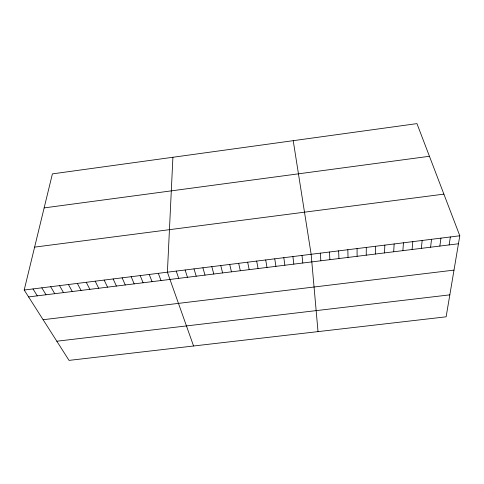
<?xml version="1.0" encoding="UTF-8"?>
<svg xmlns="http://www.w3.org/2000/svg" width="484" height="484" viewBox="0 0 484 484"><rect width="100%" height="100%" fill="white"/><g stroke="black" fill="none" stroke-linecap="round" stroke-linejoin="round"><path stroke-width="0.73" d="M366.231 255.171L366.297 247.421M375.366 254.039L375.56 246.271M384.52 252.908L384.841 245.116M172.909 157.264L167.403 272.189L193.57 345.999M393.698 251.777L394.139 243.954M402.888 250.639L403.462 242.793M412.102 249.502L412.804 241.631M421.334 248.359L422.163 240.463M430.585 247.215L431.54 239.296M439.853 246.066L440.942 238.128M449.14 244.916L450.362 236.954M459.8 235.781L446.127 316.814L69.03 360.386L24.2 290.025L52.399 173.883L416.954 123.614L459.8 235.781L24.2 290.025M44.141 207.902L429.435 156.278M34.618 247.13L443.895 194.132M28.592 296.922L458.451 243.767M43.118 319.718L454.004 270.114M56.816 341.22L449.836 294.853M33.009 288.93L37.292 295.845M41.836 287.829L46.01 294.768M50.687 286.728L54.746 293.685M59.55 285.62L63.495 292.602M68.432 284.519L72.267 291.519M77.337 283.406L81.058 290.43M86.255 282.299L89.867 289.341M95.197 281.186L98.694 288.252M104.157 280.067L107.539 287.157M113.135 278.947L116.402 286.062M122.131 277.828L125.283 284.961M131.146 276.709L134.183 283.866M140.185 275.584L143.101 282.759M149.235 274.452L152.043 281.658M158.31 273.327L160.997 280.551M176.249 271.088L178.705 278.361M185.112 269.987L187.447 277.278M193.993 268.88L196.214 276.195M202.893 267.773L204.998 275.106M211.811 266.66L213.801 274.017M220.746 265.547L222.622 272.928M229.7 264.433L231.455 271.833M238.672 263.314L240.312 270.738M247.669 262.195L249.187 269.642M256.677 261.076L258.081 268.541M265.71 259.95L266.986 267.44M293.219 140.675L311.145 254.294L318.018 331.619M274.755 258.825L275.916 266.339M283.824 257.694L284.864 265.232M292.911 256.562L293.83 264.125M302.016 255.431L302.815 263.012M320.287 253.15L320.844 260.785M329.453 252.013L329.882 259.666M338.637 250.869L338.939 258.547M347.839 249.72L348.02 257.421M357.059 248.576L357.113 256.296"/></g></svg>
